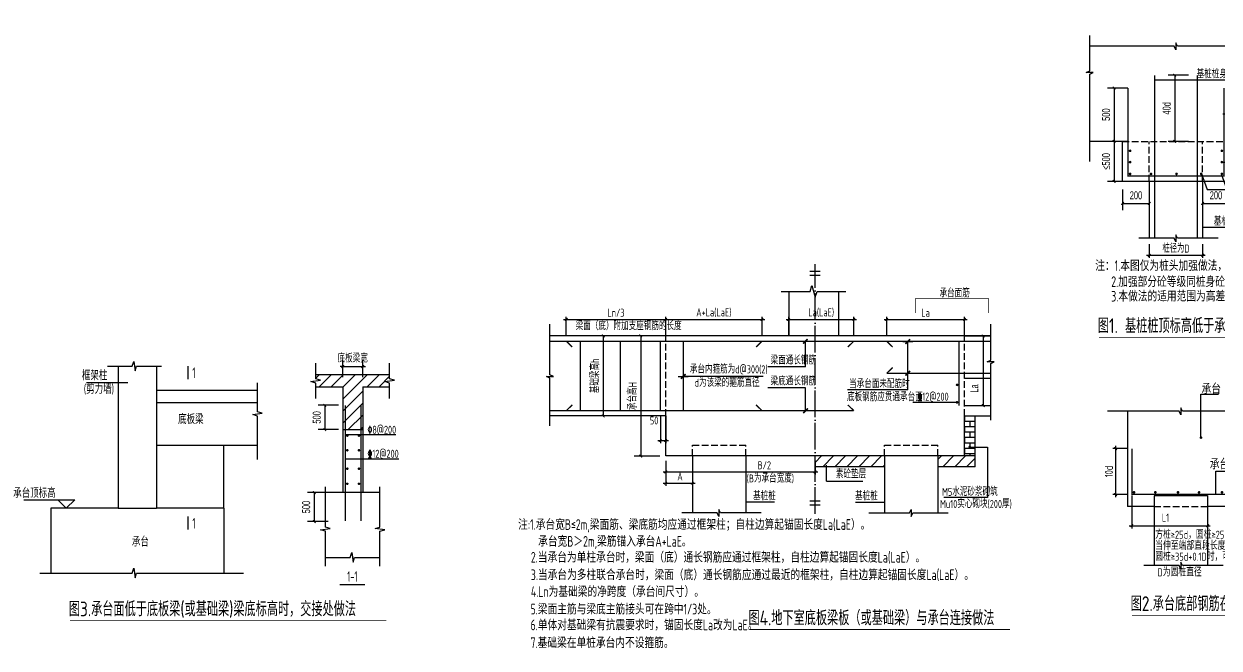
# Model space of a CAD drawing. Header units: millimetres. Extents: x -981077 to -572908, y -546666 to -409449.
# Drawn here: x -671781 to -626982, y -546666 to -523272 of the extents above; entities that cross this region are included whole.
import ezdxf
from ezdxf.enums import TextEntityAlignment as Align

# ---------------------------------------------------------------- set-up
doc = ezdxf.new("R2010")
doc.units = ezdxf.units.MM
doc.header["$LTSCALE"] = 1000
doc.linetypes.add('DASH', pattern=[0.35, 0.25, -0.1])
doc.linetypes.add('DOTE', pattern=[2.42, 2, -0.2, 0.02, -0.2])
for name, color, linetype in [('0L', 4, 'Continuous'), ('BJ', 2, 'Continuous'), ('mb-标准层', 7, 'Continuous'), ('STAIR_DE_REIN', 1, 'Continuous'), ('TEXT', 6, 'Continuous'), ('大样', 2, 'Continuous'), ('桩图-CT', 7, 'Continuous')]:
    doc.layers.add(name, color=color, linetype=linetype)
doc.styles.add('dim_font', font='ccromans.shx', dxfattribs={"width": 0.7, "bigfont": 'hzfs.shx'})
doc.styles.add('myromans', font='tssdeng.shx', dxfattribs={"width": 0.7, "bigfont": 'hzfs.shx'})
doc.styles.add('TSSD_Dimension', font='tssdeng.shx', dxfattribs={"width": 0.7, "bigfont": 'tssdchn.shx'})
doc.styles.add('TSSD_Norm', font='tssdeng.shx', dxfattribs={"width": 0.8, "bigfont": 'HZFS.SHX'})
doc.dimstyles.new('DIMN', dxfattribs={"dimtxt": 300, "dimasz": 100, "dimexe": 250, "dimexo": 300, "dimgap": 150, "dimtad": 1, "dimdec": 0, "dimzin": 0, "dimdsep": 46, "dimtxsty": 'dim_font', "dimblk": 'ARCHTICK', "dimcen": 0.09, "dimclrt": 7, "dimazin": 2, "dimtfac": 1, "dimtdec": 0, "dimtix": 1, "dimtmove": 2, "dimatfit": 3, "dimfxl": 1, "dimtolj": 1, "dimtzin": 0, "dimarcsym": 0})
doc.dimstyles.new('TSSD_25_100', dxfattribs={"dimtxt": 300, "dimasz": 100, "dimexe": 100, "dimexo": 250, "dimgap": 100, "dimtad": 1, "dimdec": 0, "dimlfac": 0.25, "dimzin": 0, "dimdsep": 46, "dimtxsty": 'TSSD_Dimension', "dimblk": 'ARCHTICK', "dimcen": 0, "dimdle": 100, "dimclrt": 7, "dimadec": 0, "dimazin": 0, "dimtfac": 1, "dimtdec": 0, "dimtix": 1, "dimtmove": 2, "dimatfit": 3, "dimldrblk": '_TSDBK', "dimfxl": 1, "dimtolj": 1, "dimtzin": 0, "dimarcsym": 0})
pattern_1 = [(45, (840549.2, 527627.4), (-224.5064, 224.5064), [])]

# ---------------------------------------------------------------- blocks, each defined once
blk = doc.blocks.new('_ArchTick')
at = {"color": 0, "linetype": 'ByBlock', "const_width": 0.4}
blk.add_lwpolyline([(-0.5, -0.5), (0.5, 0.5)], dxfattribs=at)
blk = doc.blocks.new('*D171')
at = {"layer": 'Defpoints', "color": 0}
for p in [(4607, -8206), (10207, -8206), (10207, -8626)]:
    blk.add_point(p, dxfattribs=at)
at = {"layer": '大样', "color": 0, "lineweight": -2}
for p, q in [((4607, -8206), (4607, -8726)), ((10207, -8206), (10207, -8726)), ((4507, -8626), (10307, -8626))]:
    blk.add_line(p, q, dxfattribs=at)
at = {"layer": '大样', "color": 0, "lineweight": -2, "xscale": 100, "yscale": 100, "zscale": 100}
for p, rotation in [((4607, -8626), 180.0000000160083), ((10207, -8626), 1.600826604499237e-08)]:
    blk.add_blockref('_ArchTick', p, dxfattribs=dict(at, rotation=rotation))
at = {"layer": '大样', "color": 7, "insert": (8303, -8376), "char_height": 300, "attachment_point": 5, "rotation": 0, "style": 'TSSD_Dimension'}
blk.add_mtext('\\A1;B/2', dxfattribs=at)
blk = doc.blocks.new('_TSDBK')
blk.add_line((-1, 0), (0, 0))
blk.add_lwpolyline([(-0.7, -0.7, 0.5, 0.5, 0), (0.7, 0.7, 0.5, 0.5, 0)], format="xyseb")
blk = doc.blocks.new('_dimx')
blk.add_line((-150, 0), (150, 0))
at = {"const_width": 50}
blk.add_lwpolyline([(-70, -70), (70, 70)], dxfattribs=at)
blk = doc.blocks.new('*D172')
at = {"layer": 'Defpoints', "color": 0}
for p in [(4407, -6529), (4607, -6529), (4607, -7448)]:
    blk.add_point(p, dxfattribs=at)
at = {"layer": '大样', "color": 0, "lineweight": -2}
for p, q in [((4407, -6529), (4407, -7548)), ((4607, -6529), (4607, -7548)), ((4307, -7448), (4707, -7448))]:
    blk.add_line(p, q, dxfattribs=at)
at = {"layer": '大样', "color": 0, "lineweight": -2, "xscale": 100, "yscale": 100, "zscale": 100}
for p, rotation in [((4407, -7448), 180.0000000160083), ((4607, -7448), 1.600826604499237e-08)]:
    blk.add_blockref('_ArchTick', p, dxfattribs=dict(at, rotation=rotation))
at = {"layer": '大样', "color": 7, "insert": (4172, -6698), "char_height": 300, "attachment_point": 5, "rotation": 0, "style": 'TSSD_Dimension'}
blk.add_mtext('\\A1;50', dxfattribs=at)
blk = doc.blocks.new('*D173')
at = {"layer": 'Defpoints', "color": 0}
for p in [(8217, -2909), (4607, -3529), (8217, -3529)]:
    blk.add_point(p, dxfattribs=at)
at = {"layer": '大样', "color": 0, "lineweight": -2}
for p, q in [((4507, -2909), (8317, -2909)), ((4607, -3529), (4607, -2809)), ((8217, -3529), (8217, -2809))]:
    blk.add_line(p, q, dxfattribs=at)
at = {"layer": '大样', "color": 0, "lineweight": -2, "xscale": 100, "yscale": 100, "zscale": 100}
for p, rotation in [((4607, -2909), 179.9999999839918), ((8217, -2909), 359.9999999839918)]:
    blk.add_blockref('_ArchTick', p, dxfattribs=dict(at, rotation=rotation))
at = {"layer": '大样', "color": 7, "insert": (6412, -2659), "char_height": 300, "attachment_point": 5, "rotation": 360, "style": 'TSSD_Dimension'}
blk.add_mtext('\\A1;A+La(LaE)', dxfattribs=at)
blk = doc.blocks.new('*D174')
at = {"layer": 'Defpoints', "color": 0}
for p in [(4607, -2909), (881, -3529), (4607, -3529)]:
    blk.add_point(p, dxfattribs=at)
at = {"layer": '大样', "color": 0, "lineweight": -2}
for p, q in [((781, -2909), (4707, -2909)), ((881, -3529), (881, -2809)), ((4607, -3529), (4607, -2809))]:
    blk.add_line(p, q, dxfattribs=at)
at = {"layer": '大样', "color": 0, "lineweight": -2, "xscale": 100, "yscale": 100, "zscale": 100}
for p, rotation in [((881, -2909), 179.9999999839918), ((4607, -2909), 359.9999999839918)]:
    blk.add_blockref('_ArchTick', p, dxfattribs=dict(at, rotation=rotation))
at = {"layer": '大样', "color": 7, "insert": (2744, -2659), "char_height": 300, "attachment_point": 5, "rotation": 360, "style": 'TSSD_Dimension'}
blk.add_mtext('\\A1;Ln/3', dxfattribs=at)
blk = doc.blocks.new('*D175')
at = {"layer": 'Defpoints', "color": 0}
for p in [(15807, -2909), (12891, -3529), (15807, -3529)]:
    blk.add_point(p, dxfattribs=at)
at = {"layer": '大样', "color": 0, "lineweight": -2}
for p, q in [((12791, -2909), (15907, -2909)), ((12891, -3529), (12891, -2809)), ((15807, -3529), (15807, -2809))]:
    blk.add_line(p, q, dxfattribs=at)
at = {"layer": '大样', "color": 0, "lineweight": -2, "xscale": 100, "yscale": 100, "zscale": 100}
for p, rotation in [((12891, -2909), 179.9999999839918), ((15807, -2909), 359.9999999839918)]:
    blk.add_blockref('_ArchTick', p, dxfattribs=dict(at, rotation=rotation))
at = {"layer": '大样', "color": 7, "insert": (14349, -2659), "char_height": 300, "attachment_point": 5, "rotation": 360, "style": 'TSSD_Dimension'}
blk.add_mtext('\\A1;La', dxfattribs=at)
blk = doc.blocks.new('*D176')
at = {"layer": 'Defpoints', "color": 0}
for p in [(4690, -3529), (3670, -8029), (4690, -8029)]:
    blk.add_point(p, dxfattribs=at)
at = {"layer": '大样', "color": 0, "lineweight": -2}
for p, q in [((4390, -3529), (3420, -3529)), ((3670, -3529), (3670, -8029)), ((4390, -8029), (3420, -8029))]:
    blk.add_line(p, q, dxfattribs=at)
at = {"layer": '大样', "color": 0, "lineweight": -2, "xscale": 100, "yscale": 100, "zscale": 100}
for p, rotation in [((3670, -3529), 90), ((3670, -8029), 270)]:
    blk.add_blockref('_ArchTick', p, dxfattribs=dict(at, rotation=rotation))
at = {"layer": '大样', "color": 7, "insert": (3370, -5779), "char_height": 300, "attachment_point": 5, "rotation": 90, "style": 'dim_font'}
blk.add_mtext('\\A1;承台高H', dxfattribs=at)
blk = doc.blocks.new('*D177')
at = {"layer": 'Defpoints', "color": 0}
for p in [(3284, -3529), (2265, -6529), (3284, -6529)]:
    blk.add_point(p, dxfattribs=at)
at = {"layer": '大样', "color": 0, "lineweight": -2}
for p, q in [((2984, -3529), (2015, -3529)), ((2265, -3529), (2265, -6529)), ((2984, -6529), (2015, -6529))]:
    blk.add_line(p, q, dxfattribs=at)
at = {"layer": '大样', "color": 0, "lineweight": -2, "xscale": 100, "yscale": 100, "zscale": 100}
for p, rotation in [((2265, -3529), 90), ((2265, -6529), 270)]:
    blk.add_blockref('_ArchTick', p, dxfattribs=dict(at, rotation=rotation))
at = {"layer": '大样', "color": 7, "insert": (1965, -5029), "char_height": 300, "attachment_point": 5, "rotation": 90, "style": 'dim_font'}
blk.add_mtext('\\A1;基础梁高h', dxfattribs=at)
blk = doc.blocks.new('*D178')
at = {"layer": 'Defpoints', "color": 0}
for p in [(15488, -3529), (15488, -6138), (16507, -6138)]:
    blk.add_point(p, dxfattribs=at)
at = {"layer": '大样', "color": 0, "lineweight": -2}
for p, q in [((15788, -3529), (16757, -3529)), ((16507, -3529), (16507, -6138)), ((15788, -6138), (16757, -6138))]:
    blk.add_line(p, q, dxfattribs=at)
at = {"layer": '大样', "color": 0, "lineweight": -2, "xscale": 100, "yscale": 100, "zscale": 100}
for p, rotation in [((16507, -3529), 90), ((16507, -6138), 270)]:
    blk.add_blockref('_ArchTick', p, dxfattribs=dict(at, rotation=rotation))
at = {"layer": '大样', "color": 7, "insert": (16177, -5497), "char_height": 300, "attachment_point": 5, "rotation": 90, "style": 'dim_font'}
blk.add_mtext('\\A1;La', dxfattribs=at)
blk = doc.blocks.new('*D179')
at = {"layer": 'Defpoints', "color": 0}
for p in [(4607, -8626), (5607, -8626), (5607, -9046)]:
    blk.add_point(p, dxfattribs=at)
at = {"layer": '大样', "color": 0, "lineweight": -2}
for p, q in [((4607, -8626), (4607, -9146)), ((5607, -8626), (5607, -9146)), ((4507, -9046), (5707, -9046))]:
    blk.add_line(p, q, dxfattribs=at)
at = {"layer": '大样', "color": 0, "lineweight": -2, "xscale": 100, "yscale": 100, "zscale": 100}
for p, rotation in [((4607, -9046), 180.0000000160083), ((5607, -9046), 1.600826604499237e-08)]:
    blk.add_blockref('_ArchTick', p, dxfattribs=dict(at, rotation=rotation))
at = {"layer": '大样', "color": 7, "insert": (5144, -8796), "char_height": 300, "attachment_point": 5, "rotation": 0, "style": 'TSSD_Dimension'}
blk.add_mtext('\\A1;A', dxfattribs=at)
blk = doc.blocks.new('*D180')
at = {"layer": 'Defpoints', "color": 0}
for p in [(11657, -2909), (9217, -3529), (11657, -3529)]:
    blk.add_point(p, dxfattribs=at)
at = {"layer": '大样', "color": 0, "lineweight": -2}
for p, q in [((9117, -2909), (11757, -2909)), ((9217, -3529), (9217, -2809)), ((11657, -3529), (11657, -2809))]:
    blk.add_line(p, q, dxfattribs=at)
at = {"layer": '大样', "color": 0, "lineweight": -2, "xscale": 100, "yscale": 100, "zscale": 100}
for p, rotation in [((9217, -2909), 179.9999999839918), ((11657, -2909), 359.9999999839918)]:
    blk.add_blockref('_ArchTick', p, dxfattribs=dict(at, rotation=rotation))
at = {"layer": '大样', "color": 7, "insert": (10437, -2659), "char_height": 300, "attachment_point": 5, "rotation": 360, "style": 'TSSD_Dimension'}
blk.add_mtext('\\A1;La(LaE)', dxfattribs=at)
blk = doc.blocks.new('*D162')
at = {"layer": 'Defpoints', "color": 0}
for p in [(2201, 292), (4201, 292), (4201, -128)]:
    blk.add_point(p, dxfattribs=at)
at = {"layer": '大样', "color": 0, "lineweight": -2}
for p, q in [((2201, 292), (2201, -228)), ((4201, 292), (4201, -228)), ((2101, -128), (4301, -128))]:
    blk.add_line(p, q, dxfattribs=at)
at = {"layer": '大样', "color": 0, "lineweight": -2, "xscale": 100, "yscale": 100, "zscale": 100}
for p, rotation in [((2201, -128), 180.0000000160083), ((4201, -128), 1.600826604499237e-08)]:
    blk.add_blockref('_ArchTick', p, dxfattribs=dict(at, rotation=rotation))
at = {"layer": '大样', "color": 7, "insert": (3201, 122), "char_height": 300, "attachment_point": 5, "rotation": 0, "style": 'TSSD_Dimension'}
blk.add_mtext('\\A1;桩径为D', dxfattribs=at)
blk = doc.blocks.new('*D163')
at = {"layer": 'Defpoints', "color": 0}
for p in [(1701, 6142), (882, 4142), (1701, 4142)]:
    blk.add_point(p, dxfattribs=at)
at = {"layer": '大样', "color": 0, "lineweight": -2}
for p, q in [((1401, 6142), (632, 6142)), ((882, 6142), (882, 4142)), ((1401, 4142), (632, 4142))]:
    blk.add_line(p, q, dxfattribs=at)
at = {"layer": '大样', "color": 0, "lineweight": -2, "xscale": 100, "yscale": 100, "zscale": 100}
for p, rotation in [((882, 6142), 90), ((882, 4142), 270)]:
    blk.add_blockref('_ArchTick', p, dxfattribs=dict(at, rotation=rotation))
at = {"layer": '大样', "color": 7, "insert": (582, 5142), "char_height": 300, "attachment_point": 5, "rotation": 90, "style": 'dim_font'}
blk.add_mtext('\\A1;500', dxfattribs=at)
blk = doc.blocks.new('*D164')
at = {"layer": 'Defpoints', "color": 0}
for p in [(1201, 2638), (2201, 2638), (2201, 1819)]:
    blk.add_point(p, dxfattribs=at)
at = {"layer": '大样', "color": 0, "lineweight": -2}
for p, q in [((1201, 2338), (1201, 1569)), ((2201, 2338), (2201, 1569)), ((1201, 1819), (2201, 1819))]:
    blk.add_line(p, q, dxfattribs=at)
at = {"layer": '大样', "color": 0, "lineweight": -2, "xscale": 100, "yscale": 100, "zscale": 100, "rotation": 180}
blk.add_blockref('_ArchTick', (1201, 1819), dxfattribs=at)
at = {"layer": '大样', "color": 0, "lineweight": -2, "xscale": 100, "yscale": 100, "zscale": 100}
blk.add_blockref('_ArchTick', (2201, 1819), dxfattribs=at)
at = {"layer": '大样', "color": 7, "insert": (1701, 2119), "char_height": 300, "attachment_point": 5, "style": 'dim_font'}
blk.add_mtext('\\A1;200', dxfattribs=at)
blk = doc.blocks.new('*D165')
at = {"layer": 'Defpoints', "color": 0}
for p in [(4201, 2638), (5201, 2638), (5201, 1819)]:
    blk.add_point(p, dxfattribs=at)
at = {"layer": '大样', "color": 0, "lineweight": -2}
for p, q in [((4201, 2338), (4201, 1569)), ((5201, 2338), (5201, 1569)), ((4201, 1819), (5201, 1819))]:
    blk.add_line(p, q, dxfattribs=at)
at = {"layer": '大样', "color": 0, "lineweight": -2, "xscale": 100, "yscale": 100, "zscale": 100, "rotation": 180}
blk.add_blockref('_ArchTick', (4201, 1819), dxfattribs=at)
at = {"layer": '大样', "color": 0, "lineweight": -2, "xscale": 100, "yscale": 100, "zscale": 100}
blk.add_blockref('_ArchTick', (5201, 1819), dxfattribs=at)
at = {"layer": '大样', "color": 7, "insert": (4701, 2119), "char_height": 300, "attachment_point": 5, "style": 'dim_font'}
blk.add_mtext('\\A1;200', dxfattribs=at)
blk = doc.blocks.new('*D166')
at = {"layer": 'Defpoints', "color": 0}
for p in [(1701, 4142), (882, 2642), (1701, 2642)]:
    blk.add_point(p, dxfattribs=at)
at = {"layer": '大样', "color": 0, "lineweight": -2}
for p, q in [((1401, 4142), (632, 4142)), ((882, 4142), (882, 2642)), ((1401, 2642), (632, 2642))]:
    blk.add_line(p, q, dxfattribs=at)
at = {"layer": '大样', "color": 0, "lineweight": -2, "xscale": 100, "yscale": 100, "zscale": 100}
for p, rotation in [((882, 4142), 90), ((882, 2642), 270)]:
    blk.add_blockref('_ArchTick', p, dxfattribs=dict(at, rotation=rotation))
at = {"layer": '大样', "color": 7, "insert": (582, 3392), "char_height": 300, "attachment_point": 5, "rotation": 90, "style": 'dim_font'}
blk.add_mtext('\\A1;≤500', dxfattribs=at)
blk = doc.blocks.new('*D167')
at = {"layer": 'Defpoints', "color": 0}
for p in [(3972, 6619), (3153, 4142), (3972, 4142)]:
    blk.add_point(p, dxfattribs=at)
at = {"layer": '大样', "color": 0, "lineweight": -2}
for p, q in [((3672, 6619), (2903, 6619)), ((3153, 6619), (3153, 4142)), ((3672, 4142), (2903, 4142))]:
    blk.add_line(p, q, dxfattribs=at)
at = {"layer": '大样', "color": 0, "lineweight": -2, "xscale": 100, "yscale": 100, "zscale": 100}
for p, rotation in [((3153, 6619), 90), ((3153, 4142), 270)]:
    blk.add_blockref('_ArchTick', p, dxfattribs=dict(at, rotation=rotation))
at = {"layer": '大样', "color": 7, "insert": (2853, 5380), "char_height": 300, "attachment_point": 5, "rotation": 90, "style": 'dim_font'}
blk.add_mtext('\\A1;40d', dxfattribs=at)
blk = doc.blocks.new('*D160')
at = {"layer": 'Defpoints', "color": 0}
for p in [(668, 5229), (248, 3509), (668, 3509)]:
    blk.add_point(p, dxfattribs=at)
at = {"layer": '大样', "color": 0, "lineweight": -2}
for p, q in [((668, 5229), (148, 5229)), ((248, 5329), (248, 3409)), ((668, 3509), (148, 3509))]:
    blk.add_line(p, q, dxfattribs=at)
at = {"layer": '大样', "color": 0, "lineweight": -2, "xscale": 100, "yscale": 100, "zscale": 100}
for p, rotation in [((248, 5229), 90), ((248, 3509), 270)]:
    blk.add_blockref('_ArchTick', p, dxfattribs=dict(at, rotation=rotation))
at = {"layer": '大样', "color": 7, "insert": (-2, 4369), "char_height": 300, "attachment_point": 5, "rotation": 90, "style": 'TSSD_Dimension'}
blk.add_mtext('\\A1;10d', dxfattribs=at)
blk = doc.blocks.new('*D161')
at = {"layer": 'Defpoints', "color": 0}
for p in [(860, 3470), (3700, 3470), (3700, 2339)]:
    blk.add_point(p, dxfattribs=at)
at = {"layer": '大样', "color": 0, "lineweight": -2}
for p, q in [((860, 3470), (860, 2239)), ((3700, 3470), (3700, 2239)), ((760, 2339), (3800, 2339))]:
    blk.add_line(p, q, dxfattribs=at)
at = {"layer": '大样', "color": 0, "lineweight": -2, "xscale": 100, "yscale": 100, "zscale": 100}
for p, rotation in [((860, 2339), 180.0000000160083), ((3700, 2339), 1.600826604499237e-08)]:
    blk.add_blockref('_ArchTick', p, dxfattribs=dict(at, rotation=rotation))
at = {"layer": '大样', "color": 7, "insert": (2120, 2641), "char_height": 300, "attachment_point": 5, "rotation": 0, "style": 'TSSD_Dimension'}
blk.add_mtext('\\A1;L1', dxfattribs=at)
blk = doc.blocks.new('*D168')
at = {"layer": 'Defpoints', "color": 0}
for p in [(13670, -523), (12920, -1223), (13670, -1223)]:
    blk.add_point(p, dxfattribs=at)
at = {"layer": '大样', "color": 0, "lineweight": -2}
for p, q in [((12920, -923), (12920, -273)), ((13670, -923), (13670, -273)), ((12920, -523), (12820, -523)), ((12920, -523), (13670, -523)), ((13670, -523), (13770, -523))]:
    blk.add_line(p, q, dxfattribs=at)
at = {"layer": '大样', "color": 0, "lineweight": -2, "xscale": 100, "yscale": 100, "zscale": 100}
blk.add_blockref('_ArchTick', (12920, -523), dxfattribs=at)
at = {"layer": '大样', "color": 0, "lineweight": -2, "xscale": 100, "yscale": 100, "zscale": 100, "rotation": 180}
blk.add_blockref('_ArchTick', (13670, -523), dxfattribs=at)
at = {"layer": '大样', "color": 7, "insert": (13295, -223), "char_height": 300, "attachment_point": 5, "style": 'dim_font'}
blk.add_mtext('\\A1;底板梁宽', dxfattribs=at)
blk = doc.blocks.new('*D169')
at = {"layer": 'Defpoints', "color": 0}
for p in [(13068, -1972), (12249, -2884), (13068, -2884)]:
    blk.add_point(p, dxfattribs=at)
at = {"layer": '大样', "color": 0, "lineweight": -2}
for p, q in [((12768, -1972), (11999, -1972)), ((12249, -1972), (12249, -2884)), ((12768, -2884), (11999, -2884))]:
    blk.add_line(p, q, dxfattribs=at)
at = {"layer": '大样', "color": 0, "lineweight": -2, "xscale": 100, "yscale": 100, "zscale": 100}
for p, rotation in [((12249, -1972), 90), ((12249, -2884), 270)]:
    blk.add_blockref('_ArchTick', p, dxfattribs=dict(at, rotation=rotation))
at = {"layer": '大样', "color": 7, "insert": (11949, -2428), "char_height": 300, "attachment_point": 5, "rotation": 90, "style": 'dim_font'}
blk.add_mtext('\\A1;500', dxfattribs=at)
blk = doc.blocks.new('*D170')
at = {"layer": 'Defpoints', "color": 0}
for p in [(12671, -5247), (11852, -6332), (12671, -6332)]:
    blk.add_point(p, dxfattribs=at)
at = {"layer": '大样', "color": 0, "lineweight": -2}
for p, q in [((12371, -5247), (11602, -5247)), ((11852, -5247), (11852, -6332)), ((12371, -6332), (11602, -6332))]:
    blk.add_line(p, q, dxfattribs=at)
at = {"layer": '大样', "color": 0, "lineweight": -2, "xscale": 100, "yscale": 100, "zscale": 100}
for p, rotation in [((11852, -5247), 90), ((11852, -6332), 270)]:
    blk.add_blockref('_ArchTick', p, dxfattribs=dict(at, rotation=rotation))
at = {"layer": '大样', "color": 7, "insert": (11552, -5789), "char_height": 300, "attachment_point": 5, "rotation": 90, "style": 'dim_font'}
blk.add_mtext('\\A1;500', dxfattribs=at)
blk = doc.blocks.new('A$C55170F39')
at = {"layer": '大样'}
h = blk.add_hatch(dxfattribs=at)
h.set_pattern_fill('AR-B816', color=256, style=0)
h.set_pattern_definition([(360, (840549.2, 527627.4), (7e-10, 203.2), []), (90, (840549.2, 527627.4), (-203.2, 203.2), [203.2, -203.2])])
h.paths.add_polyline_path([(16206.9, -6528.7), (15806.9, -6528.7), (15806.9, -8028.7), (16206.9, -8028.7)])
h = blk.add_hatch(dxfattribs=at)
h.set_pattern_fill('ANSI31', color=256, scale=100, style=0)
h.set_pattern_definition(pattern_1)
h.paths.add_polyline_path([(10206.9, -8028.7), (10206.9, -8428.7), (12806.9, -8428.7), (12806.9, -8028.7)])
h = blk.add_hatch(dxfattribs=at)
h.set_pattern_fill('ANSI31', color=256, scale=100, style=0)
h.set_pattern_definition(pattern_1)
h.paths.add_polyline_path([(16206.9, -8428.7), (16206.9, -8028.7), (14806.9, -8028.7), (14806.9, -8428.7)])
at = {"layer": '0L'}
for p, q in [((9849.4, -4688.8), (9849.4, -3728.7)), ((13683.2, -5549.9), (13683.2, -3745.8)), ((9849.4, -4688.8), (8439.8, -4688.8)), ((8256.9, -5045.4), (5241.4, -5045.4)), ((6919.6, -5045.4), (7581.1, -5045.4)), ((9849.4, -5474.2), (8439.8, -5474.2)), ((9849.4, -6328.7), (9849.4, -5474.2)), ((13683.2, -5549.9), (11422.9, -5549.9))]:
    blk.add_line(p, q, dxfattribs=at)
at = {"layer": '0L', "color": 1}
for points, const_width in [([(1104.8, -3944), (881.4, -3728.7)], 49.9), ([(1406.9, -3728.7), (1406.9, -6328.7)], 44.9), ([(2906.9, -3728.7), (2906.9, -6328.7)], 44.9), ([(4406.9, -3728.7), (4406.9, -6328.7)], 44.9), ([(5267.5, -3728.7), (5267.5, -6328.7)], 44.9), ([(7993.6, -3944), (8217, -3728.7)], 49.9), ([(11433.6, -3944), (11657, -3728.7)], 49.9), ([(13114.3, -3944), (12890.9, -3728.7)], 49.9), ([(13114.3, -4713.5), (12890.9, -4928.7)], 49.9), ([(1104.8, -6113.5), (881.4, -6328.7)], 49.9), ([(7993.6, -6113.5), (8217, -6328.7)], 49.9), ([(11433.6, -6113.5), (11657, -6328.7)], 49.9)]:
    blk.add_lwpolyline(points, dxfattribs=dict(at, const_width=const_width))
at = {"layer": 'BJ'}
for p, q in [((8686.9, -9761.8), (7606.9, -9761.8)), ((11726.9, -9761.8), (12806.9, -9761.8))]:
    blk.add_line(p, q, dxfattribs=at)
at = {"layer": 'mb-标准层', "const_width": 30}
blk.add_lwpolyline([(7759.3, -14533.9), (17516.3, -14533.9)], dxfattribs=at)
at = {"layer": 'STAIR_DE_REIN'}
for points, const_width in [([(16716.2, -2669.1), (16716.2, -2129.1), (13966.2, -2129.1), (13966.2, -2669.1)], 25), ([(8217, -3728.7), (263.2, -3728.7)], 50), ([(10106.9, -3728.7), (15606.9, -3728.7), (15606.9, -6137.9)], 50), ([(16795.1, -3728.7), (12890.9, -3728.7)], 50), ([(16795.1, -4928.7), (12890.9, -4928.7)], 50), ([(8217, -6328.7), (263.2, -6328.7)], 50)]:
    blk.add_lwpolyline(points, dxfattribs=dict(at, const_width=const_width))
at = {"layer": 'STAIR_DE_REIN', "linetype": 'DASH', "const_width": 50}
for points in [[(8217, -3728.7), (10206.9, -3728.7)], [(8217, -6328.7), (11657, -6328.7)]]:
    blk.add_lwpolyline(points, dxfattribs=at)
at = {"layer": 'STAIR_DE_REIN', "const_width": 50}
for points in [[(15530.6, -5387.5, 1), (15530.6, -5337.5, 1)], [(15530.6, -6042.7, 1), (15530.6, -5992.7, 1)], [(16004.2, -7717.1, 1), (16004.2, -7667.1, 1)]]:
    blk.add_lwpolyline(points, format="xyb", close=True, dxfattribs=at)
at = {"layer": '大样', "linetype": 'DOTE', "ltscale": 0.5}
blk.add_line((10206.9, -10201.5), (10206.9, -832.8), dxfattribs=at)
at = {"layer": '大样'}
for p, q in [((9217, -1861.1), (9217, -3528.7)), ((11084, -1861.1), (11084, -3528.7)), ((16795.1, -3528.7), (263.2, -3528.7)), ((16795.1, -5128.7), (15806.9, -5128.7)), ((4606.9, -6528.7), (263.2, -6528.7)), ((4606.9, -8028.7), (4606.9, -6528.7)), ((15806.9, -8028.7), (15806.9, -6528.7)), ((15806.9, -6528.7), (16795.1, -6528.7)), ((16206.9, -8428.7), (16206.9, -6528.7)), ((16206.9, -8028.7), (4606.9, -8028.7)), ((5606.9, -8028.7), (5606.9, -10158.4)), ((7606.9, -8028.7), (7606.9, -10158.4)), ((12806.9, -8028.7), (12806.9, -10158.4)), ((14806.9, -8028.7), (14806.9, -10158.4)), ((12806.9, -8428.7), (10206.9, -8428.7)), ((16206.9, -8428.7), (14806.9, -8428.7))]:
    blk.add_line(p, q, dxfattribs=at)
at = {"layer": '大样', "linetype": 'DASH'}
for p, q in [((4606.9, -6528.7), (4606.9, -3528.7)), ((15806.9, -6528.7), (15806.9, -3528.7)), ((5606.9, -8028.7), (5606.9, -7628.7)), ((5606.9, -7628.7), (7606.9, -7628.7)), ((7606.9, -8028.7), (7606.9, -7628.7)), ((12806.9, -8028.7), (12806.9, -7628.7)), ((12806.9, -7628.7), (14806.9, -7628.7)), ((14806.9, -8028.7), (14806.9, -7628.7))]:
    blk.add_line(p, q, dxfattribs=at)
at = {"layer": '大样', "const_width": 50}
for points in [[(10006.9, -1113.6), (10406.9, -1113.6)], [(10006.9, -1263.6), (10406.9, -1263.6)], [(10006.9, -9714.7), (10406.9, -9714.7)], [(10006.9, -9864.7), (10406.9, -9864.7)]]:
    blk.add_lwpolyline(points, dxfattribs=at)
at = {"layer": '大样'}
for points in [[(8937, -1861.1), (10020.5, -1861.1), (10090.5, -1641.1), (10210.5, -2081.1), (10280.5, -1861.1), (11364, -1861.1)], [(263.2, -6900.7), (263.2, -5109.6), (140.3, -5046.8), (402.1, -5046.8), (263.2, -4983.9), (263.2, -3091.3)], [(16795.1, -6688.4), (16795.1, -4561), (16918, -4498.2), (16656.2, -4498.2), (16795.1, -4435.3), (16795.1, -3091.3)], [(8186.9, -10158.4), (6666.9, -10158.4), (6604.1, -10035.5), (6604.1, -10297.4), (6541.2, -10158.4), (5216.9, -10158.4)], [(12226.9, -10158.4), (13747, -10158.4), (13809.8, -10035.5), (13809.8, -10297.4), (13872.7, -10158.4), (15196.9, -10158.4)]]:
    blk.add_lwpolyline(points, dxfattribs=at)
at = {"layer": '桩图-CT'}
for p, q in [((15530.6, -6017.7), (13867.6, -6017.7)), ((16029.2, -7692.1), (16668.2, -7692.1)), ((16668.2, -7692.1), (16668.2, -9590)), ((10636.4, -8970.5), (10636.4, -8369.4)), ((10636.4, -8970.5), (12000.1, -8970.5)), ((16668.2, -9590), (15029.6, -9590))]:
    blk.add_line(p, q, dxfattribs=at)
at = {"layer": '0L', "linetype": 'ByBlock', "xscale": 1.246908361557871, "yscale": 1.246908361557871, "zscale": 1.246908361568372}
for p in [(9839, -3728.7), (13683.2, -3740.9), (5267.5, -5045.4), (13683.2, -4928.7), (9849.4, -6328.7)]:
    blk.add_blockref('_dimx', p, dxfattribs=at)
at = {"layer": 'mb-标准层', "style": 'TSSD_Dimension', "width": 0.8}
blk.add_text('图4.地下室底板梁板（或基础梁）与承台连接做法', height=550, dxfattribs=at).set_placement((7709.3, -14373))
at = {"layer": '桩图-CT', "style": 'TSSD_Norm', "width": 0.7}
for s, p in [('承台面筋', (14872.5, -2080.2)), ('梁面（底）附加支座钢筋的长度', (1234.4, -3307.8)), ('梁面通长钢筋', (8539.9, -4593.7)), ('承台内箍筋为d@300(2)', (5513.6, -4930.2)), ('d为该梁的箍筋直径', (5693.2, -5431.9)), ('梁底通长钢筋', (8539.9, -5379.1)), ('当承台面未配筋时', (11483.7, -5481.5)), ('底板钢筋应贯通承台面 ', (11403.8, -5972.2)), ('%%13212@200', (14044, -5955.2)), ('素砼垫层', (10987.7, -8857.9)), ('M5水泥砂浆砌筑', (14968.6, -9522.5)), ('Mu10实心砌块(200厚)', (14891.7, -9978.2))]:
    blk.add_text(s, height=300, dxfattribs=at).set_placement(p)
for s, p in [('(B为承台宽度)', (8529.5, -8871)), ('基桩桩', (8308.2, -9534.3)), ('基桩桩', (12132.1, -9534.3))]:
    blk.add_text(s, height=300, dxfattribs=at).set_placement(p, align=Align.MIDDLE_CENTER)
for s, p in [('注:1.承台宽B≤2m,梁面筋、梁底筋均应通过框架柱；自柱边算起锚固长度La(LaE）。', (-926.6, -10916.8)), ('承台宽B＞2m,梁筋锚入承台A+LaE。', (-173.4, -11547.6)), ('2.当承台为单柱承台时，梁面（底）通长钢筋应通过框架柱，自柱边算起锚固长度La(LaE）。', (-446.9, -12143.9)), ('3.当承台为多柱联合承台时，梁面（底）通长钢筋应通过最近的框架柱，自柱边算起锚固长度La(LaE）。', (-446.9, -12802.4)), ('4.Ln为基础梁的净跨度（承台间尺寸）。', (-446.9, -13431.6)), ('5.梁面主筋与梁底主筋接头可在跨中1/3处。', (-458.3, -14087.7)), ('6.单体对基础梁有抗震要求时，锚固长度La改为LaE。', (-458.3, -14680.2)), ('7.基础梁在单桩承台内不设箍筋。', (-458.3, -15346.1))]:
    blk.add_text(s, height=400, dxfattribs=at).set_placement(p, align=Align.BOTTOM_LEFT)
at = {"layer": '大样'}
for base, p1, p2, text, picture, middle in [((4606.9, -2909.1), (881.4, -3528.7), (4606.9, -3528.7), 'Ln/3', '*D174', (2744.2, -2659.1)), ((8217, -2909.1), (4606.9, -3528.7), (8217, -3528.7), 'A+La(LaE)', '*D173', (6411.9, -2659.1)), ((11657, -2909.1), (9217, -3528.7), (11657, -3528.7), 'La(LaE)', '*D180', (10437, -2659.1)), ((15806.9, -2909.1), (12890.9, -3528.7), (15806.9, -3528.7), 'La', '*D175', (14348.9, -2659.1))]:
    dim = blk.add_linear_dim(base=base, p1=p1, p2=p2, angle=180, text=text, dimstyle='TSSD_25_100', override={"dimexo": 0}, dxfattribs=at)
    dim.commit()
    dim.dimension.update_dxf_attribs({"geometry": picture, "text_midpoint": middle})
for base, p1, p2, text, picture, middle in [((2265.1, -6528.7), (3284.4, -3528.7), (3284.4, -6528.7), '基础梁高h', '*D177', (1965.1, -5028.7)), ((3670.5, -8028.7), (4689.7, -3528.7), (4689.7, -8028.7), '承台高H', '*D176', (3370.5, -5778.7))]:
    dim = blk.add_linear_dim(base=base, p1=p1, p2=p2, angle=90, text=text, dimstyle='DIMN', dxfattribs=at)
    dim.commit()
    dim.dimension.update_dxf_attribs({"geometry": picture, "text_midpoint": middle})
dim = blk.add_linear_dim(base=(16506.9, -6137.9), p1=(15487.7, -3528.7), p2=(15487.7, -6137.9), angle=90, text='La', dimstyle='DIMN', dxfattribs=at)
dim.commit()
dim.dimension.update_dxf_attribs({"geometry": '*D178', "text_midpoint": (16177.1, -5497.4), "dimtype": 128})
for base, p1, p2, text, picture, middle in [((4606.9, -7448.4), (4406.9, -6528.7), (4606.9, -6528.7), '50', '*D172', (4172.4, -6698.4)), ((10206.9, -8626.1), (4606.9, -8206.5), (10206.9, -8206.5), 'B/2', '*D171', (8303.4, -8376.1)), ((5606.9, -9045.8), (4606.9, -8626.1), (5606.9, -8626.1), 'A', '*D179', (5143.5, -8795.8))]:
    dim = blk.add_linear_dim(base=base, p1=p1, p2=p2, angle=180, text=text, dimstyle='TSSD_25_100', override={"dimexo": 0}, dxfattribs=at)
    dim.commit()
    dim.dimension.update_dxf_attribs({"geometry": picture, "text_midpoint": middle, "dimtype": 128})
blk = doc.blocks.new('A$C3424579B')
for p, q in [((4954.6, 5174.7), (5993.3, 5174.7)), ((10211.9, 4367.2), (11508.2, 4367.2)), ((4921, 3362.9), (6511.5, 3362.9)), ((4161.1, 2923), (4375.6, 2340)), ((4896, 2923), (5110.4, 2340)), ((4375.6, 2340), (5993.3, 2340)), ((10662.9, 2484.7), (11995.8, 2484.7))]:
    blk.add_line(p, q)
for centre in [(5662.3, 5426.5), (10857.4, 4619), (5662.3, 2591.9), (11384.9, 2736.6)]:
    blk.add_circle(centre, 220.1)
at = {"layer": 'BJ'}
blk.add_line((5281.1, 908.8), (4201.1, 908.8), dxfattribs=at)
at = {"layer": 'mb-标准层', "const_width": 30}
blk.add_lwpolyline([(321.6, -3202.6), (10491.3, -3202.6)], dxfattribs=at)
at = {"layer": 'STAIR_DE_REIN', "const_width": 50}
for points in [[(5527.6, 7271.8, 1), (5527.6, 7321.8, 1)], [(1481.2, 3763, 1), (1481.2, 3813, 1)], [(4921, 3763, -1), (4921, 3813, -1)], [(1481.2, 3337.9, 1), (1481.2, 3387.9, 1)], [(4921, 3337.9, -1), (4921, 3387.9, -1)], [(1481.2, 2898, 1), (1481.2, 2948, 1)], [(2265.1, 2898, 1), (2265.1, 2948, 1)], [(3220.7, 2898, -1), (3220.7, 2948, -1)], [(4145.1, 2898, -1), (4145.1, 2948, -1)], [(4921, 2898, -1), (4921, 2948, -1)]]:
    blk.add_lwpolyline(points, format="xyb", close=True, dxfattribs=at)
for points in [[(2401.1, 512.1), (2401.1, 6618.9)], [(4001.1, 512.1), (4001.1, 6618.9)], [(1401.1, 6141.8), (1401.1, 2841.8), (5001.1, 2841.8), (5001.1, 6141.8)], [(8441.3, 4985), (8441.3, 2900.8), (10662.9, 1447.5), (10662.9, 3633.1)], [(10211.9, 4862.3), (10211.9, 3082.3), (8058, 1426.2), (8058, 4479.3)]]:
    blk.add_lwpolyline(points, dxfattribs=at)
at = {"layer": 'TEXT'}
for p, q in [((5523.1, 8101.2), (6187.8, 8101.2)), ((5523.1, 7307.3), (5523.1, 8101.2))]:
    blk.add_line(p, q, dxfattribs=at)
at = {"layer": '大样'}
for p, q in [((1201.1, 4141.8), (-28.8, 4141.8)), ((1201.1, 2641.8), (1201.1, 4141.8)), ((7161.4, 4141.8), (5201.1, 4141.8)), ((5201.1, 2641.8), (5201.1, 4141.8)), ((5201.1, 2641.8), (1201.1, 2641.8)), ((2201.1, 2641.8), (2201.1, 512.1)), ((4201.1, 2641.8), (4201.1, 512.1))]:
    blk.add_line(p, q, dxfattribs=at)
at = {"layer": '大样', "linetype": 'DASH'}
for p, q in [((1201.1, 4141.8), (5201.1, 4141.8)), ((2201.1, 2641.8), (2201.1, 4141.8)), ((4201.1, 2641.8), (4201.1, 4141.8))]:
    blk.add_line(p, q, dxfattribs=at)
at = {"layer": '大样'}
for points in [[(-28.8, 3391.8), (-28.8, 6661.8), (94.1, 6724.6), (-167.7, 6724.6), (-28.8, 6787.5), (-28.8, 8111.8)], [(7161.4, 3391.8), (7161.4, 6661.8), (7284.3, 6724.6), (7022.4, 6724.6), (7161.4, 6787.5), (7161.4, 8111.8)], [(7161.4, 7712.1), (3261, 7712.1), (3198.2, 7835), (3198.2, 7573.2), (3135.4, 7712.1), (-28.8, 7712.1)], [(4781.1, 512.1), (3261, 512.1), (3198.2, 635), (3198.2, 373.2), (3135.4, 512.1), (1811.1, 512.1)]]:
    blk.add_lwpolyline(points, dxfattribs=at)
at = {"layer": '桩图-CT'}
blk.add_line((5405.3, 6435.9), (2401.1, 6435.9), dxfattribs=at)
at = {"layer": 'mb-标准层', "style": 'TSSD_Dimension', "width": 0.8}
blk.add_text('图1. 基桩桩顶标高低于承台底标高时桩头加强做法', height=550, dxfattribs=at).set_placement((271.6, -3041.8))
at = {"layer": '桩图-CT', "style": 'TSSD_Norm', "width": 0.7}
for s, height, p in [('承台', 400, (5912.4, 8301.2)), ('基桩桩身纵筋', 300, (4825.5, 6663.4)), ('1', 300, (5643.1, 5441.1)), ('1', 300, (10838.1, 4633.6)), ('%%13212@200', 300, (10931.7, 4156.2)), ('%%13212@100', 300, (5937.7, 3582.6)), ('箍筋', 300, (5937.7, 3157.7)), ('2', 300, (5643.1, 2606.5)), ('2', 300, (11381.5, 2751.2)), ('%%13212@200', 300, (11347.8, 2285.7)), ('基桩', 300, (4902.4, 1136.3))]:
    blk.add_text(s, height=height, dxfattribs=at).set_placement(p, align=Align.MIDDLE_CENTER)
for s, p in [('注：1.本图仅为桩头加强做法，原基桩及其与承台的连接做法仍按原设计。', (172.7, -834.8)), ('2.加强部分砼等级同桩身砼等级。', (774.4, -1436)), ('3.本做法的适用范围为高差值不大于500mm。', (774.4, -1981.3))]:
    blk.add_text(s, height=400, dxfattribs=at).set_placement(p, align=Align.BOTTOM_LEFT)
at = {"layer": '大样'}
for base, p1, p2, angle, text, picture, middle in [((3153.2, 4141.8), (3972.4, 6618.9), (3972.4, 4141.8), 90, '40d', '*D167', (2853.2, 5380.4)), ((881.8, 4141.8), (1701.1, 6141.8), (1701.1, 4141.8), 90, '500', '*D163', (581.8, 5141.8)), ((881.8, 2641.8), (1701.1, 4141.8), (1701.1, 2641.8), 90, '≤500', '*D166', (581.8, 3391.8)), ((2201.1, 1818.9), (1201.1, 2638.1), (2201.1, 2638.1), 180, '200', '*D164', (1701.1, 2118.9)), ((5201.1, 1818.9), (4201.1, 2638.1), (5201.1, 2638.1), 180, '200', '*D165', (4701.1, 2118.9))]:
    dim = blk.add_linear_dim(base=base, p1=p1, p2=p2, angle=angle, text=text, dimstyle='DIMN', dxfattribs=at)
    dim.commit()
    dim.dimension.update_dxf_attribs({"geometry": picture, "text_midpoint": middle})
dim = blk.add_linear_dim(base=(4201.1, -127.7), p1=(2201.1, 291.9), p2=(4201.1, 291.9), angle=180, text='桩径为D', dimstyle='TSSD_25_100', override={"dimexo": 0}, dxfattribs=at)
dim.commit()
dim.dimension.update_dxf_attribs({"geometry": '*D162', "text_midpoint": (3201.1, 122.3)})
blk = doc.blocks.new('A$C74C56302')
at = {"layer": 'mb-标准层', "const_width": 30}
blk.add_lwpolyline([(863.1, -1020.4), (9184.1, -1020.4)], dxfattribs=at)
at = {"layer": 'STAIR_DE_REIN', "const_width": 50}
for points in [[(3449.9, 5616.3, 1), (3449.9, 5666.3, 1)], [(938, 3561.9, 1), (938, 3611.9, 1)], [(1738, 3561.9, 1), (1738, 3611.9, 1)], [(2588, 3561.9, 1), (2588, 3611.9, 1)], [(3378, 3561.9, 1), (3378, 3611.9, 1)], [(4238, 3561.9, 1), (4238, 3611.9, 1)], [(5018, 3561.9, 1), (5018, 3611.9, 1)], [(5848, 3561.9, 1), (5848, 3611.9, 1)]]:
    blk.add_lwpolyline(points, format="xyb", close=True, dxfattribs=at)
blk.add_lwpolyline([(6660.5, 3509.1), (860.2, 3509.1), (860.2, 5229.1)], dxfattribs=at)
at = {"layer": 'TEXT'}
for p, q in [((3445.5, 7269.1), (4110.2, 7269.1)), ((3445.5, 5651.9), (3445.5, 7269.1)), ((4005.5, 4379.1), (6495.8, 4379.1)), ((4005.5, 3519.1), (4005.5, 4379.1))]:
    blk.add_line(p, q, dxfattribs=at)
at = {"layer": '大样'}
for p, q in [((700.2, 6629.4), (700.2, 3059.1)), ((1700.2, 3459.1), (1700.2, 842.2)), ((3700.2, 3459.1), (1700.2, 3459.1)), ((3700.2, 3459.1), (3700.2, 842.2)), ((1700.2, 3059.1), (700.2, 3059.1)), ((6660.5, 3059.1), (3700.2, 3059.1))]:
    blk.add_line(p, q, dxfattribs=at)
at = {"layer": '大样', "linetype": 'DASH'}
blk.add_line((1700.2, 3059.1), (3700.2, 3059.1), dxfattribs=at)
at = {"layer": '大样'}
for points in [[(6660.5, 6629.4), (2760.2, 6629.4), (2697.4, 6752.3), (2697.4, 6490.4), (2634.5, 6629.4), (-59.8, 6629.4)], [(6660.5, 2309.1), (6660.5, 5579.1), (6783.4, 5641.9), (6521.5, 5641.9), (6660.5, 5704.8), (6660.5, 7029.1)], [(4280.2, 842.2), (2760.2, 842.2), (2697.4, 965.1), (2697.4, 703.2), (2634.5, 842.2), (1310.2, 842.2)]]:
    blk.add_lwpolyline(points, dxfattribs=at)
at = {"layer": 'mb-标准层', "style": 'TSSD_Dimension'}
for s, height, width, p in [('方桩≥25d，圆桩≥25d+0.1D', 300, 0.75, (1734.7, 1850.2)), ('圆桩≥35d+0.1D时，可不弯折。', 300, 0.75, (1734.7, 1027.3)), ('当伸至端部直段长度方桩≥35d或', 300, 0.75, (1734.7, 1436.9)), ('D为圆桩直径', 300, 0.75, (1819, 439.5)), ('图2.承台底部钢筋在承台边缘锚固示意图', 550, 0.8, (813.1, -859.5))]:
    blk.add_text(s, height=height, dxfattribs=dict(at, width=width)).set_placement(p)
at = {"layer": '桩图-CT', "style": 'TSSD_Norm', "width": 0.7}
for s, p in [('承台', (3834.8, 7469.1)), ('承台钢筋(直径为d)', (5253.3, 4644.7))]:
    blk.add_text(s, height=400, dxfattribs=at).set_placement(p, align=Align.MIDDLE_CENTER)
at = {"layer": '大样'}
dim = blk.add_linear_dim(base=(248.1, 3509.1), p1=(667.8, 5229.1), p2=(667.8, 3509.1), angle=90, text='10d', dimstyle='TSSD_25_100', override={"dimexo": 0}, dxfattribs=at)
dim.commit()
dim.dimension.update_dxf_attribs({"geometry": '*D160', "text_midpoint": (-1.9, 4369.1)})
dim = blk.add_linear_dim(base=(3700.2, 2339.4), p1=(860.2, 3470.4), p2=(3700.2, 3470.4), angle=180, text='L1', dimstyle='TSSD_25_100', override={"dimexo": 0}, dxfattribs=at)
dim.commit()
dim.dimension.update_dxf_attribs({"geometry": '*D161', "text_midpoint": (2120.2, 2641), "dimtype": 128})
blk = doc.blocks.new('A$C77A7776C')
at = {"layer": '大样'}
h = blk.add_hatch(dxfattribs=at)
h.set_pattern_fill('ANSI31', color=256, scale=100, style=0)
h.set_pattern_definition([(45, (-1767410.3, 569613.26), (-224.506403, 224.506403), [])])
h.paths.add_polyline_path([(14856.2, -1031.6), (14680.1, -977), (14680.1, -819), (11908.3, -819), (11908.3, -977), (12084.5, -1031.6), (11728.3, -1085), (11908.3, -1139), (11908.3, -1283.2), (12920.5, -1283.2), (12920.5, -2883.6), (13670.5, -2883.6), (13670.5, -1283.2), (14680.1, -1283.2), (14680.1, -1139), (14500.1, -1085)])
at = {"layer": 'mb-标准层', "const_width": 30}
blk.add_lwpolyline([(2704.2, -10043.1), (14560.1, -10043.1)], dxfattribs=at)
at = {"layer": '大样'}
for p, q in [((4506.1, -511.3), (4506.1, -5834)), ((5941.4, -511.3), (5941.4, -5834)), ((11908.3, -819), (14680.1, -819)), ((12920.5, -819), (13670.5, -819)), ((3320.9, -1121.4), (4868.8, -1121.4)), ((11908.3, -1283.2), (12920.5, -1283.2)), ((12920.5, -1283.2), (12920.5, -5246.6)), ((13670.5, -1283.2), (13670.5, -5246.6)), ((13670.5, -1283.2), (14682.7, -1283.2)), ((5941.4, -1406.3), (9728.8, -1406.3)), ((5941.4, -1870.5), (9728.8, -1870.5)), ((12920.5, -2883.6), (13670.5, -2883.6)), ((14909.9, -3076.2), (13015.6, -3076.2)), ((5941.4, -3470.9), (9728.8, -3470.9)), ((8465, -5834), (8465, -3470.9)), ((13015.6, -3986.4), (15023.9, -3986.4)), ((14317.5, -5246.6), (12273.5, -5246.6)), ((1982.6, -5834), (1982.6, -8259.7)), ((4506.1, -5834), (1982.6, -5834)), ((4506.1, -5834), (5941.4, -5834)), ((8465, -5834), (5941.4, -5834)), ((8465, -5834), (8465, -8259.7))]:
    blk.add_line(p, q, dxfattribs=at)
for points in [[(4105.2, -511.3), (5033.1, -511.3), (5087.1, -331.3), (5140.5, -687.5), (5195.1, -511.3), (6123, -511.3)], [(11908.3, -1725), (11908.3, -1139), (11728.3, -1085), (12084.5, -1031.6), (11908.3, -977), (11908.3, -400.3)], [(14680.1, -1725), (14680.1, -1139), (14500.1, -1085), (14856.2, -1031.6), (14680.1, -977), (14680.1, -400.3)], [(9728.8, -4008.2), (9728.8, -2377.3), (9548.8, -2323.3), (9905, -2269.9), (9728.8, -2215.3), (9728.8, -1130.6)], [(12273.5, -8007.6), (12273.5, -6697.6), (12093.5, -6643.6), (12449.7, -6590.2), (12273.5, -6535.6), (12273.5, -5033.5)], [(14317.5, -8007.6), (14317.5, -6697.6), (14497.5, -6643.6), (14141.3, -6590.2), (14317.5, -6535.6), (14317.5, -5033.5)], [(970.5, -5517.2), (2874.5, -5517.2), (2557.7, -5834), (2240.9, -5517.2)], [(3873.1, -5834), (1997.7, -5834)], [(12273.5, -7672.3), (13204.4, -7672.3), (13258.4, -7492.3), (13311.9, -7848.5), (13366.4, -7672.3), (14317.5, -7672.3)], [(1571.5, -8259.7), (5033.1, -8259.7), (5087.1, -8079.7), (5140.5, -8435.9), (5195.1, -8259.7), (9196.2, -8259.7)]]:
    blk.add_lwpolyline(points, dxfattribs=at)
at = {"layer": '大样', "const_width": 50}
for points in [[(7116.5, -497), (7116.5, -997)], [(13015.6, -1972.3), (13015.6, -6313.6)], [(13601.9, -1972.3), (13601.9, -6313.6)], [(7116.5, -6140.3), (7116.5, -6640.3)], [(12804.4, -8701.6), (13750.1, -8701.6)]]:
    blk.add_lwpolyline(points, dxfattribs=at)
at = {"layer": '大样', "const_width": 48}
for points in [[(13067.4, -3094.6, 1), (13115.4, -3094.6, 1)], [(13067.4, -3109.9, 1), (13115.4, -3109.9, 1)], [(13504.9, -3094.6, 1), (13552.9, -3094.6, 1)], [(13504.9, -3109.9, 1), (13552.9, -3109.9, 1)], [(13067.4, -3658.7, 1), (13115.4, -3658.7, 1)], [(13504.9, -3658.7, 1), (13552.9, -3658.7, 1)], [(13067.4, -4351.7, 1), (13115.4, -4351.7, 1)], [(13504.9, -4351.7, 1), (13552.9, -4351.7, 1)], [(13067.4, -4915.8, 1), (13115.4, -4915.8, 1)], [(13504.9, -4915.8, 1), (13552.9, -4915.8, 1)]]:
    blk.add_lwpolyline(points, format="xyb", close=True, dxfattribs=at)
at = {"layer": 'mb-标准层', "style": 'TSSD_Dimension', "width": 0.8}
blk.add_text('图3.承台面低于底板梁(或基础梁)梁底标高时，交接处做法', height=550, dxfattribs=at).set_placement((2654.2, -9882.2))
at = {"layer": '大样', "style": 'TSSD_Dimension', "width": 0.7}
for s, p in [('框架柱', (4099.1, -1031.5)), ('(剪力墙)', (4347.5, -1542)), ('底板梁', (7705.6, -2674.6)), ('承台顶标高', (2160.7, -5442)), ('承台', (5654.3, -7269.1))]:
    blk.add_text(s, height=350, dxfattribs=at).set_placement(p, align=Align.RIGHT)
at = {"layer": '大样', "style": 'myromans', "width": 0.6}
for p in [(7285.8, -755.1), (7285.8, -6398.4)]:
    blk.add_text('1', height=400, dxfattribs=at).set_placement(p, align=Align.MIDDLE_LEFT)
at = {"layer": '大样', "style": 'TSSD_Dimension', "width": 0.7}
for s, p in [('%%1308@200', (13851, -3040.6)), ('%%13212@200', (13851, -3939.6))]:
    blk.add_text(s, height=300, dxfattribs=at).set_placement(p)
at = {"layer": '大样', "style": 'myromans', "width": 0.6}
blk.add_text('1-1', height=400, dxfattribs=at).set_placement((13283.3, -8589.8), align=Align.CENTER)
at = {"layer": '大样'}
dim = blk.add_linear_dim(base=(13670.5, -522.8), p1=(12920.5, -1223), p2=(13670.5, -1223), text='底板梁宽', dimstyle='DIMN', dxfattribs=at)
dim.commit()
dim.dimension.update_dxf_attribs({"geometry": '*D168', "text_midpoint": (13295.5, -222.8)})
for base, p1, p2, picture, middle in [((12248.6, -2883.6), (13067.8, -1972.3), (13067.8, -2883.6), '*D169', (11948.6, -2428)), ((11851.6, -6331.8), (12670.8, -5246.6), (12670.8, -6331.8), '*D170', (11551.6, -5789.2))]:
    dim = blk.add_linear_dim(base=base, p1=p1, p2=p2, angle=90, text='500', dimstyle='DIMN', dxfattribs=at)
    dim.commit()
    dim.dimension.update_dxf_attribs({"geometry": picture, "text_midpoint": middle})

msp = doc.modelspace()

# ---------------------------------------------------------------- block references
at = {"layer": '大样'}
for name, p in [('A$C3424579B', (-631798.826, -531816.512)), ('A$C55170F39', (-652332.07, -531437.724)), ('A$C77A7776C', (-672751.735, -535592.286)), ('A$C74C56302', (-631110.595, -544416.876))]:
    msp.add_blockref(name, p, dxfattribs=at)

doc.saveas('drawing.dxf')
